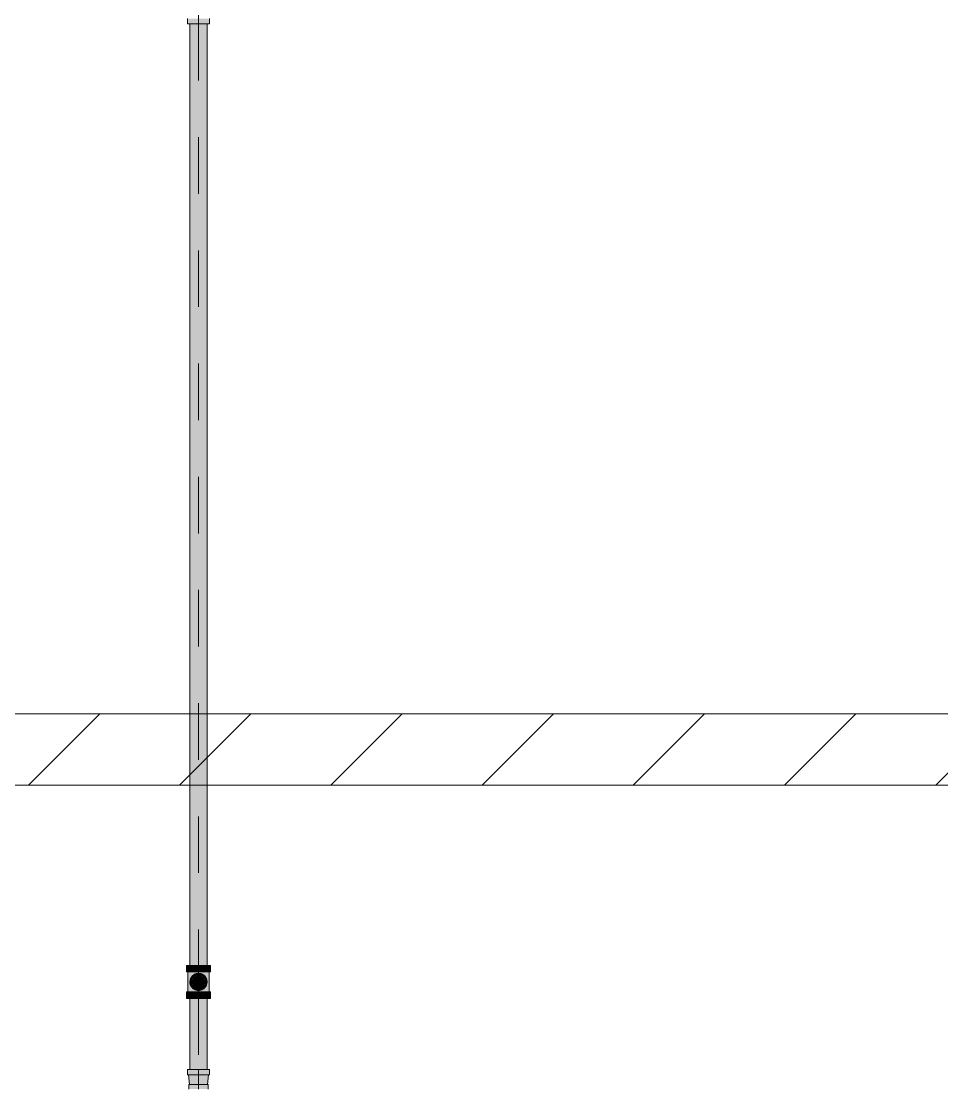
# Model space of a CAD drawing. Header units: millimetres. Extents: x -4000 to 187956, y -58990 to 162485.
# Drawn here: x 91253 to 93835, y 131156 to 134144 of the extents above; entities that cross this region are included whole.
import ezdxf

# ---------------------------------------------------------------- set-up
doc = ezdxf.new("R2010")
doc.units = ezdxf.units.MM
doc.linetypes.add('Dash 1_16_', pattern=[317.5, 158.75, -158.75])
for name, color, linetype, lineweight in [('A-WALL', 113, 'Continuous', 13), ('A-WALL-PATT', 111, 'Continuous', 13), ('F-SPRN', 3, 'Continuous', 9), ('P-PIPE', 3, 'Continuous', 9), ('P-PIPE-CNTR', 3, 'Continuous', 9)]:
    doc.layers.add(name, color=color, linetype=linetype, lineweight=lineweight)

# ---------------------------------------------------------------- blocks, each defined once
blk = doc.blocks.new('CMF2_NHAXUONG_A_rvt-1-FFS - TANG 1')
at = {"layer": 'A-WALL-PATT', "lineweight": 9}
h = blk.add_hatch(dxfattribs=at)
h.set_pattern_fill('FP_12', color=250, style=0, pattern_type=2)
h.set_pattern_definition([(45, (0, 0), (-212.13203, 212.13203), [])])
h.paths.add_polyline_path([(91256, 132002.1), (98249.8, 132002.1), (98249.8, 132202.1), (86100, 132202.1), (86100, 132002.1), (88988.5, 132002.1)])
at = {"layer": 'A-WALL', "color": 50, "lineweight": 15}
for p, q in [((91725.9, 132202.1), (89274.1, 132202.1)), ((94225.9, 132202.1), (91774.1, 132202.1)), ((89274.1, 132002.1), (91725.9, 132002.1)), ((91774.1, 132002.1), (94225.9, 132002.1))]:
    blk.add_line(p, q, dxfattribs=at)
at = {"layer": 'A-WALL', "color": 35, "lineweight": 15}
for p, q in [((91725.9, 132202.1), (89880, 132202.1)), ((94225.9, 132202.1), (91774.1, 132202.1)), ((89880, 132002.1), (91725.9, 132002.1)), ((91774.1, 132002.1), (94225.9, 132002.1))]:
    blk.add_line(p, q, dxfattribs=at)
at = {"layer": 'A-WALL', "color": 14, "lineweight": 15}
for p, q in [((91729.1, 132202.1), (91727.3, 132202.1)), ((91767.1, 132202.1), (91730.1, 132202.1)), ((91770.9, 132202.1), (91768.1, 132202.1)), ((91773.3, 132202.1), (91771.5, 132202.1)), ((91727.2, 132002.1), (91729.1, 132002.1)), ((91729.8, 132002.1), (91732.9, 132002.1)), ((91733.9, 132002.1), (91737.9, 132002.1)), ((91739.1, 132002.1), (91756.2, 132002.1)), ((91757.4, 132002.1), (91762.1, 132002.1)), ((91763, 132002.1), (91767.1, 132002.1)), ((91767.8, 132002.1), (91770.9, 132002.1)), ((91771.4, 132002.1), (91773.3, 132002.1))]:
    blk.add_line(p, q, dxfattribs=at)
at = {"layer": 'A-WALL', "color": 15, "lineweight": 15}
for p, q in [((91729.1, 132202.1), (91727.3, 132202.1)), ((91767.1, 132202.1), (91730.1, 132202.1)), ((91770.9, 132202.1), (91768.1, 132202.1)), ((91773.3, 132202.1), (91771.5, 132202.1)), ((91727.2, 132002.1), (91729.1, 132002.1)), ((91729.8, 132002.1), (91732.9, 132002.1)), ((91733.9, 132002.1), (91737.9, 132002.1)), ((91739.1, 132002.1), (91756.2, 132002.1)), ((91757.4, 132002.1), (91762.1, 132002.1)), ((91763, 132002.1), (91767.1, 132002.1)), ((91767.8, 132002.1), (91770.9, 132002.1)), ((91771.4, 132002.1), (91773.3, 132002.1))]:
    blk.add_line(p, q, dxfattribs=at)
blk = doc.blocks.new('Sprinkler_Up - DN20-V349-FFS - TANG 1')
at = {"layer": 'F-SPRN', "transparency": 33554534}
for points in [[(-22.2, 0), (-3.9, 0.7), (-1.7, 2.9), (-1.2, 3.5), (-0.6, 4), (0.6, 4), (1.2, 3.5), (1.7, 2.9), (4.6, 0), (22.2, 0), (18, 13.1), (6.9, 21.2), (-6.9, 21.2), (-18, 13.1), (-20.5, 5.2)], [(3.4, -21.2), (6.9, -21.2), (18, -13.1), (22.2, 0), (3.9, -0.7), (2, -3.4), (1.2, -3.5), (0.6, -4), (-0.6, -4), (-1.2, -3.5), (-1.7, -2.9), (-4.6, 0), (-22.2, 0), (-18, -13.1), (-6.9, -21.2), (2, -21.2)], [(0, -16.7), (4.3, -16.1), (11.8, -11.8), (16.1, -4.3), (16.1, 4.3), (10.8, 12.5), (8.3, 14.4), (0, 16.7), (-4.3, 16.1), (-11.8, 11.8), (-16.1, 4.3), (-16.1, -4.3), (-11.8, -11.8), (-8.3, -14.4)], [(0, -15.6), (7.8, -13.5), (13.5, -7.8), (15.1, -4), (15.1, 4), (13.5, 7.8), (7.8, 13.5), (0, 15.6), (-7.8, 13.5), (-11, 11), (-15.1, 4), (-15.1, -4), (-11, -11), (-7.8, -13.5)], [(-10.9, -5.5), (-10.9, 5.4), (-14.5, 5.4), (-14.5, -5.5)], [(-7.7, -5.5), (-7.7, 5.4), (-10.9, 5.4), (-10.9, -5.5)], [(0, -5.5), (0, 5.4), (-7.7, 5.4), (-7.7, -5.5)], [(5.7, 0), (2, 4.9), (-2.9, 4.9), (-5.7, 0), (2, 0)], [(2, -4.9), (2.9, -4.9), (5.7, 0), (-5.7, 0), (-2.9, -4.9)], [(-4.6, 0), (4.6, 0), (0, 4.6)], [(0, -4.6), (4.6, 0), (-4.6, 0)], [(0, -2.6), (1.3, 0), (-1.8, 0)], [(-1.3, 0), (1.8, 0), (0, 2.6)], [(0, -5.5), (7.7, -5.5), (7.7, 5.4), (0, 5.4)], [(10.9, -5.5), (10.9, 5.4), (7.7, 5.4), (7.7, -5.5)], [(14.5, -5.5), (14.5, 5.4), (10.9, 5.4), (10.9, -5.5)]]:
    blk.add_hatch(color=1, dxfattribs=at).paths.add_polyline_path(points)
at = {"layer": 'F-SPRN', "color": 1}
for p, q in [((-11.5, 5.4), (-14.5, 5.4)), ((-14.5, 5.4), (-11.3, 5.4)), ((-14.5, 5.4), (-14.5, 3.7)), ((-14.5, 3.3), (-14.5, 0)), ((-11.5, 5.4), (-11.5, 4)), ((-10.9, 1.9), (-10.9, 3.6)), ((-10.8, 5.4), (-8, 5.4)), ((-8.1, 5.4), (-10.8, 5.4)), ((-8.1, 5.4), (-8.1, 2.8)), ((-8.1, 2.5), (-8.1, 0.7)), ((-7.7, 4.8), (-7.7, 2.7)), ((-7.7, 4.8), (-7.7, 2.7)), ((-7.7, 2.1), (-7.7, 0.5)), ((-7.7, 2.1), (-7.7, 0.5)), ((-6.7, 5.4), (-4.7, 5.4)), ((-5.8, 3.8), (-5.8, 2.2)), ((-2.1, 0), (-2.1, 0)), ((-2.1, 0), (-2.1, -0.1)), ((-0.5, 2), (-0.6, 2)), ((-0.6, 2), (-0.6, 2)), ((0, 2.1), (-0.1, 2.1)), ((2.1, 0), (2.1, 0.1)), ((2.1, 0), (2.1, 0)), ((4.7, 5.4), (6.5, 5.4)), ((7.7, 5.4), (10.8, 5.4)), ((7.7, 5.2), (7.7, 2.7)), ((7.7, 5.2), (7.7, 2.7)), ((7.7, 2.3), (7.7, 0.5)), ((7.7, 2.3), (7.7, 0.5)), ((10.8, 5.4), (8.1, 5.4)), ((8.1, 5.4), (8.1, 2.8)), ((8.1, 2.5), (8.1, 0.4)), ((10.9, 5.4), (14.5, 5.4)), ((10.9, 3.6), (10.9, 0.2)), ((14.5, 5.4), (11.5, 5.4)), ((11.5, 5.4), (11.5, 4)), ((11.5, 3), (11.5, 0.2)), ((14.5, 5.4), (14.5, -5.5)), ((-14.5, -1.3), (-14.5, -3.7)), ((-11.1, -5.5), (-14.5, -5.5)), ((-14.5, -5.5), (-11.5, -5.5)), ((-10.9, -2.6), (-10.9, -1.3)), ((-10.8, -5.5), (-8.1, -5.5)), ((-7.8, -5.5), (-10.8, -5.5)), ((-8.1, -4.2), (-8.1, -5.5)), ((-7.7, -2.7), (-7.7, -4)), ((-7.7, -2.7), (-7.7, -4)), ((-7, -5.5), (-5.8, -5.5)), ((-4.8, -5.5), (-7, -5.5)), ((-5.8, -2.3), (-5.8, -3.8)), ((-2.1, -0.3), (-2, -0.4)), ((-2, -0.4), (-2, -0.5)), ((-2, -0.5), (-2, -0.6)), ((-2, -0.6), (-2, -0.7)), ((-2, -0.7), (-1.9, -0.7)), ((-1.9, -0.7), (-1.9, -0.8)), ((-1.9, -0.8), (-1.9, -0.9)), ((-1.9, -0.9), (-1.8, -1)), ((-1.8, -1), (-1.8, -1.1)), ((-1.8, -1), (-1.8, -1)), ((-1.8, -1.1), (-1.7, -1.2)), ((-1.7, -1.2), (-1.6, -1.3)), ((-1.7, -1.2), (-1.7, -1.2)), ((-1.6, -1.3), (-1.6, -1.4)), ((-1.6, -1.4), (-1.5, -1.4)), ((-1.5, -1.4), (-1.4, -1.5)), ((-1.4, -1.5), (-1.3, -1.6)), ((-1.4, -1.5), (-1.4, -1.5)), ((-1.3, -1.6), (-1.3, -1.7)), ((-1.3, -1.7), (-1.2, -1.7)), ((-1.2, -1.7), (-1.1, -1.7)), ((-1.1, -1.7), (-1.1, -1.8)), ((-1.1, -1.8), (-1, -1.8)), ((-1, -1.8), (-0.9, -1.9)), ((-0.9, -1.9), (-0.8, -1.9)), ((-0.8, -1.9), (-0.7, -2)), ((-0.8, -1.9), (-0.8, -1.9)), ((-0.7, -2), (-0.6, -2)), ((-0.6, -2), (-0.5, -2)), ((-0.5, -2), (-0.4, -2)), ((-0.4, -2), (-0.3, -2.1)), ((-0.4, -2), (-0.4, -2)), ((-0.3, -2.1), (-0.2, -2.1)), ((-0.2, -2.1), (-0.1, -2.1)), ((-0.1, -2.1), (0, -2.1)), ((0, -2.1), (0.1, -2.1)), ((0.1, -2.1), (0.2, -2.1)), ((0.1, -2.1), (0.1, -2.1)), ((0.2, -2.1), (0.3, -2.1)), ((0.3, -2.1), (0.4, -2)), ((0.4, -2), (0.5, -2)), ((0.5, -2), (0.6, -2)), ((0.6, -2), (0.7, -2)), ((0.6, -2), (0.6, -2)), ((0.7, -2), (0.8, -1.9)), ((0.8, -1.9), (0.9, -1.9)), ((0.9, -1.9), (1, -1.8)), ((0.9, -1.9), (0.9, -1.9)), ((1, -1.8), (1.1, -1.8)), ((1.1, -1.8), (1.2, -1.7)), ((1.2, -1.7), (1.3, -1.6)), ((1.2, -1.7), (1.2, -1.7)), ((1.3, -1.6), (1.4, -1.6)), ((1.4, -1.5), (1.5, -1.5)), ((1.4, -1.6), (1.4, -1.5)), ((1.5, -1.4), (1.6, -1.3)), ((1.5, -1.5), (1.5, -1.4)), ((1.6, -1.3), (1.7, -1.2)), ((1.6, -1.3), (1.6, -1.3)), ((1.7, -1.1), (1.8, -1.1)), ((1.7, -1.2), (1.7, -1.1)), ((1.8, -1), (1.9, -0.9)), ((1.8, -1.1), (1.8, -1)), ((1.9, -0.8), (2, -0.7)), ((1.9, -0.8), (1.9, -0.8)), ((1.9, -0.9), (1.9, -0.8)), ((2, -0.4), (2.1, -0.3)), ((2, -0.5), (2, -0.4)), ((2, -0.5), (2, -0.5)), ((2, -0.6), (2, -0.5)), ((2, -0.7), (2, -0.6)), ((2.1, -0.1), (2.1, 0)), ((2.1, -0.2), (2.1, -0.1)), ((2.1, -0.3), (2.1, -0.2)), ((7, -5.5), (4.8, -5.5)), ((5.8, -2.2), (5.8, -3.8)), ((5.8, -5.5), (7, -5.5)), ((7.7, -0.5), (7.7, -2.3)), ((7.7, -0.5), (7.7, -2.3)), ((7.7, -2.7), (7.7, -5.4)), ((7.7, -2.7), (7.7, -5.4)), ((10.8, -5.5), (7.7, -5.5)), ((8.1, -0.4), (8.1, -2.5)), ((8.1, -2.8), (8.1, -5.5)), ((8.1, -5.5), (10.8, -5.5)), ((10.9, -0.2), (10.9, -3.6)), ((14.5, -5.5), (10.9, -5.5)), ((11.5, -0.2), (11.5, -3)), ((11.5, -4), (11.5, -5.5)), ((11.5, -5.5), (14.5, -5.5))]:
    blk.add_line(p, q, dxfattribs=at)
at = {"layer": 'F-SPRN', "color": 1, "flags": 128}
for points in [[(-0.6, 2), (-0.7, 2), (-0.8, 1.9), (-0.9, 1.9), (-0.9, 1.9), (-1, 1.8), (-1.1, 1.8), (-1.2, 1.7), (-1.2, 1.7), (-1.3, 1.6), (-1.4, 1.6), (-1.4, 1.5), (-1.5, 1.5), (-1.5, 1.4), (-1.6, 1.3), (-1.6, 1.3), (-1.7, 1.2), (-1.7, 1.1), (-1.8, 1.1), (-1.8, 1), (-1.9, 0.9), (-1.9, 0.8), (-1.9, 0.8), (-2, 0.7), (-2, 0.6), (-2, 0.5), (-2, 0.5), (-2, 0.4), (-2.1, 0.3), (-2.1, 0.2), (-2.1, 0.1), (-2.1, 0)], [(-0.1, 2.1), (-0.1, 2.1), (-0.2, 2.1), (-0.3, 2.1), (-0.4, 2), (-0.5, 2)], [(2.1, 0.1), (2.1, 0.2), (2.1, 0.2), (2.1, 0.3), (2, 0.4), (2, 0.5), (2, 0.6), (2, 0.7), (1.9, 0.7), (1.9, 0.8), (1.9, 0.9), (1.8, 1), (1.8, 1), (1.8, 1.1), (1.7, 1.2), (1.7, 1.2), (1.6, 1.3), (1.6, 1.4), (1.5, 1.4), (1.4, 1.5), (1.4, 1.5), (1.3, 1.6), (1.3, 1.7), (1.2, 1.7), (1.1, 1.7), (1.1, 1.8), (1, 1.8), (0.9, 1.9), (0.8, 1.9), (0.8, 1.9), (0.7, 2), (0.6, 2), (0.5, 2), (0.4, 2), (0.4, 2), (0.3, 2.1), (0.2, 2.1), (0.1, 2.1), (0, 2.1)], [(-2.1, -0.1), (-2.1, -0.2), (-2.1, -0.2), (-2.1, -0.3)]]:
    blk.add_lwpolyline(points, dxfattribs=at)
at = {"layer": 'F-SPRN', "color": 1}
for radius, start, end in [(22.2, 360, 180), (21.9, 165.6773, 179.2615), (21.9, 144.7698, 164.8151), (21.9, 126.6942, 143.2701), (16.7, 167.6802, 180), (16.7, 167.6802, 180), (16.7, 155.3879, 164.9693), (16.7, 155.3879, 164.9693), (15.6, 166.4265, 180), (15.6, 166.4265, 180), (15.6, 150.9409, 165), (15.6, 159.6139, 165), (16.7, 136.7213, 149.931), (16.7, 136.7213, 149.931), (15.6, 150.9409, 156.3845), (15.6, 138.4214, 150), (15.6, 138.4214, 150), (21.9, 108.2621, 125.7507), (16.7, 121.4181, 130.5751), (16.7, 121.4181, 130.5751), (15.6, 120.5262, 133.2078), (15.6, 120.5262, 133.2078), (16.7, 106.5995, 120), (16.7, 106.5995, 120), (15.6, 114.4363, 119.9813), (15.6, 114.4363, 119.9813), (21.9, 99.348, 107.901), (4.63, 155.7832, 180), (4.63, 155.7832, 180), (16.7, 96.4143, 105), (16.7, 96.4143, 105), (4.63, 109.0192, 138.2703), (4.63, 109.0192, 138.2703), (21.9, 90.145, 98.8503), (15.6, 95.5762, 100.6843), (15.6, 95.5762, 100.6843), (2.56, 109.0192, 168.8278), (2.56, 109.0192, 168.8278), (2.04, 109.0192, 180), (16.7, 83.0684, 90), (16.7, 83.0684, 90), (4.63, 54.3832, 90), (4.63, 54.3832, 90), (3.81, 57.0577, 90), (2.56, 0, 90), (2.56, 360, 90), (2.04, 10.4703, 90), (21.9, 72.5583, 89.4624), (2.04, 0, 1.6667), (5.71, 60, 68.9227), (15.6, 75.573, 80.5892), (15.6, 75.573, 80.5892), (4.63, 17.9592, 50.9782), (4.63, 17.9592, 50.9782), (15.6, 67.5614, 74.5481), (15.6, 67.5614, 74.5481), (16.7, 60, 75), (16.7, 60, 75), (15.6, 60.0187, 65.5637), (15.6, 60.0187, 65.5637), (21.9, 54.2493, 71.7379), (15.6, 54.096, 60), (15.6, 54.096, 60), (16.7, 49.4249, 58.5819), (16.7, 49.4249, 58.5819), (15.6, 46.7922, 53.795), (15.6, 46.7922, 53.795), (16.7, 45, 49.2472), (16.7, 45, 49.2472), (15.6, 30, 41.5786), (15.6, 30, 41.5786), (16.7, 30, 43.2787), (16.7, 30, 43.2787), (21.9, 36.7299, 53.3058), (15.6, 23.6155, 29.5646), (15.6, 15, 29.5646), (15.6, 15, 20.3861), (16.7, 15, 24.6121), (16.7, 15, 24.6121), (15.6, 360, 13.6618), (15.6, 0, 13.6618), (16.7, 360, 12.3198), (16.7, 0, 12.3198), (21.9, 35.0562, 36), (21.9, 15.1849, 35.0562), (21.9, 0.7385, 14.3227), (22.2, 180, 360), (21.9, 180.7385, 194.3227), (21.9, 195.1849, 215.2302), (21.9, 216.7299, 233.3058), (16.7, 180, 192.3198), (16.7, 180, 192.3198), (16.7, 195.0307, 204.6121), (16.7, 195.0307, 204.6121), (15.6, 181.9082, 193.6618), (15.6, 181.9082, 193.6618), (15.6, 197.3339, 209.5646), (15.6, 197.3339, 209.5646), (16.7, 210.069, 223.2787), (16.7, 210.069, 223.2787), (15.6, 212.5472, 221.5786), (15.6, 212.5472, 221.5786), (21.9, 234.2493, 251.7379), (16.7, 229.4249, 238.5819), (16.7, 229.4249, 238.5819), (15.6, 233.795, 240), (15.6, 233.795, 240), (16.7, 240, 255), (16.7, 240, 255), (15.6, 240.0187, 254.5481), (15.6, 240.0187, 254.5481), (21.9, 252.5583, 269.4624), (4.63, 197.9592, 0), (4.63, 197.9592, 360), (15.6, 255, 267.64), (15.6, 255, 267.64), (3.81, 196.1605, 302.9423), (2.56, 191.1677, 270), (2.56, 191.1677, 270), (2.04, 190.4703, 270), (16.7, 263.0684, 270), (16.7, 263.0684, 270), (2.56, 270, 0), (2.56, 270, 360), (2.04, 270, 358.3333), (21.9, 270.145, 278.8503), (2.04, 358.3333, 0), (16.7, 276.9735, 285), (16.7, 276.9735, 285), (5.71, 291.0773, 300), (3.81, 317.3767, 360), (21.9, 279.348, 287.901), (16.7, 286.5995, 300), (16.7, 286.5995, 300), (15.6, 294.4363, 299.9813), (15.6, 294.4363, 299.9813), (21.9, 288.2621, 305.7507), (15.6, 300, 313.2078), (15.6, 300, 313.2078), (16.7, 301.4181, 310.5751), (16.7, 301.4181, 310.5751), (15.6, 318.4214, 330), (15.6, 318.4214, 330), (16.7, 316.7213, 330), (16.7, 316.7213, 330), (21.9, 306.6942, 323.2701), (15.6, 330.4354, 345), (15.6, 330.4354, 336.3845), (15.6, 339.6139, 345), (15.6, 346.3382, 360), (15.6, 346.3382, 360), (16.7, 335.3879, 345), (16.7, 335.3879, 345), (16.7, 347.6802, 360), (16.7, 347.6802, 360), (21.9, 324.7698, 344.8151), (21.9, 345.6773, 359.2615)]:
    blk.add_arc((0, 0), radius, start, end, dxfattribs=at)
blk = doc.blocks.new('Steel_Transition_Threaded_HoaPhat - Standard-V354-FFS - TANG 1')
at = {"layer": 'P-PIPE', "lineweight": 13, "transparency": 33554534}
h = blk.add_hatch(color=1, dxfattribs=at)
h.paths.add_polyline_path([(91750, 131427.6), (91755.8, 131428.4), (91761.3, 131430.6), (91765.9, 131434.2), (91769.5, 131438.8), (91771.7, 131444.3), (91772.5, 131450.1), (91771.7, 131455.9), (91768.5, 131462.6), (91765.9, 131466), (91761.3, 131469.6), (91752, 131472.3), (91750, 131472.6), (91744.2, 131471.8), (91738.8, 131469.6), (91734.1, 131466), (91730.5, 131461.3), (91728.3, 131455.9), (91727.5, 131450.1), (91728.3, 131444.3), (91730.5, 131438.8), (91734.1, 131434.2), (91738.8, 131430.6), (91744.2, 131428.4)])
h.paths.add_polyline_path([(91750, 131430), (91744.8, 131430.7), (91740, 131432.7), (91735.8, 131435.9), (91732.6, 131440), (91730.6, 131444.9), (91729.9, 131450.1), (91730.6, 131455.3), (91732.6, 131460.1), (91735.8, 131464.3), (91740, 131467.5), (91744.8, 131469.5), (91752, 131469.9), (91755.2, 131469.5), (91760.1, 131467.5), (91765.5, 131462.6), (91767.4, 131460.1), (91769.4, 131455.3), (91770.1, 131450.1), (91769.4, 131444.9), (91767.4, 131440), (91764.2, 131435.9), (91760.1, 131432.7), (91752, 131430.3)])
for points in [[(91750, 131430), (91750, 131433.7), (91741.8, 131435.9), (91735.8, 131441.9), (91733.6, 131450.1), (91735.8, 131458.3), (91741.8, 131464.3), (91750, 131466.5), (91750, 131470.2), (91744.8, 131469.5), (91740, 131467.5), (91735.8, 131464.3), (91732.6, 131460.1), (91730.6, 131455.3), (91729.9, 131450.1), (91730.6, 131444.9), (91732.6, 131440), (91735.8, 131435.9), (91740, 131432.7), (91744.8, 131430.7)], [(91750, 131431.6), (91754.8, 131432.2), (91759.3, 131434.1), (91763.1, 131437), (91766, 131440.8), (91767.9, 131445.3), (91768.5, 131450.1), (91767.9, 131454.9), (91763.5, 131462.6), (91763.1, 131463.2), (91759.3, 131466.1), (91752, 131468.3), (91750, 131468.6), (91745.2, 131468), (91740.8, 131466.1), (91736.9, 131463.2), (91734, 131459.3), (91732.1, 131454.9), (91731.5, 131450.1), (91732.1, 131445.3), (91734, 131440.8), (91736.9, 131437), (91740.8, 131434.1), (91745.2, 131432.2)], [(91750, 131430), (91755.2, 131430.7), (91760.1, 131432.7), (91764.2, 131435.9), (91767.4, 131440), (91769.4, 131444.9), (91770.1, 131450.1), (91769.4, 131455.3), (91765.5, 131462.6), (91764.2, 131464.3), (91760.1, 131467.5), (91752, 131469.9), (91750, 131470.2), (91750, 131466.5), (91758.2, 131464.3), (91764.2, 131458.3), (91766.4, 131450.1), (91764.2, 131441.9), (91758.2, 131435.9), (91750, 131433.7)]]:
    blk.add_hatch(color=1, dxfattribs=at).paths.add_polyline_path(points)
at = {"layer": 'P-PIPE', "color": 20, "lineweight": 13}
for radius, start, end in [(22.5, 90, 270), (22.5, 90, 270), (20.1, 166.0499, 193.9501), (20.1, 150, 162.7449), (18.5, 166.5939, 193.4061), (18.5, 166.5939, 180), (18.5, 157.6232, 165), (18.5, 157.6232, 165), (20.1, 128.8856, 148.1553), (16.4, 168.5467, 175.1607), (18.5, 136.4297, 150), (18.5, 136.4297, 150), (16.4, 158.0319, 163.506), (16.4, 143.5463, 150), (18.5, 123.4976, 133.2041), (18.5, 123.4976, 133.2041), (20.1, 109.6859, 125.0043), (16.4, 121.0738, 128.0319), (18.5, 106.819, 120), (18.5, 106.819, 120), (16.4, 113.4045, 120), (16.4, 107.4657, 111.9681), (20.1, 100.9975, 105), (18.5, 91.4353, 103.2046), (18.5, 91.4353, 103.2046), (16.4, 96.2132, 104.6042), (20.1, 90.5246, 98.5089), (22.5, 270, 90), (22.5, 270, 90), (18.5, 84.3307, 90), (18.5, 84.3307, 90), (20.1, 75.0607, 87.9279), (18.5, 78.0986, 83.7167), (18.5, 78.0986, 83.7167), (18.5, 60, 75), (18.5, 60, 75), (16.4, 66.9681, 72.9388), (20.1, 54.9957, 75), (16.4, 60.5934, 66.5955), (18.5, 46.7959, 56.5024), (18.5, 46.7959, 56.5024), (20.1, 40.1323, 51.1144), (18.5, 42.867, 45), (18.5, 42.867, 45), (18.5, 30, 42.867), (18.5, 30, 42.867), (20.1, 31.8447, 38.9601), (16.4, 0, 6.4537), (18.5, 15, 22.3768), (18.5, 15, 22.3768), (20.1, 17.2551, 30), (18.5, 346.5939, 13.4061), (18.5, 0, 13.4061), (20.1, 346.0499, 13.9501), (20.1, 197.2551, 210), (18.5, 180, 193.4061), (18.5, 195, 202.3768), (18.5, 195, 202.3768), (20.1, 211.8447, 231.1144), (16.4, 180.8106, 191.4533), (18.5, 210, 223.5703), (18.5, 210, 223.5703), (16.4, 210.6635, 216.4537), (18.5, 226.7959, 236.5024), (18.5, 226.7959, 236.5024), (20.1, 234.9957, 255), (18.5, 240, 255), (18.5, 240, 255), (16.4, 240, 246.5955), (20.1, 255.0607, 267.9279), (18.5, 258.0986, 270), (18.5, 258.0986, 270), (16.4, 264.1652, 268.506), (20.1, 270.5246, 275.7831), (18.5, 271.4353, 276.2833), (18.5, 271.4353, 276.2833), (16.4, 277.0878, 283.9063), (18.5, 277.6289, 283.2046), (18.5, 277.6289, 283.2046), (20.1, 280.9975, 285), (16.4, 287.4657, 291.9681), (18.5, 286.819, 300), (18.5, 286.819, 300), (16.4, 293.5463, 300), (20.1, 289.6859, 305.0043), (18.5, 303.4976, 313.2041), (18.5, 303.4976, 313.2041), (20.1, 308.8856, 328.1553), (18.5, 316.4297, 330), (18.5, 316.4297, 330), (16.4, 338.0319, 342.8691), (16.4, 351.9681, 0), (18.5, 337.6232, 345), (18.5, 337.6232, 345), (20.1, 330, 342.7449), (18.5, 346.5939, 0)]:
    blk.add_arc((91750, 131450.1), radius, start, end, dxfattribs=at)

msp = doc.modelspace()

# ---------------------------------------------------------------- block references
at = {"lineweight": 5}
msp.add_blockref('CMF2_NHAXUONG_A_rvt-1-FFS - TANG 1', (0, 0), dxfattribs=at)

# ---------------------------------------------------------------- next in the draw order: hatches: boundary and pattern name
at = {"layer": 'P-PIPE', "transparency": 33554534}
for points in [[(91719.2, 134136.8), (91780.8, 134136.8), (91779.8, 134151.7), (91719.2, 134151.7)], [(91750, 131496.4), (91750, 134136.8), (91725.9, 134136.8), (91726.7, 131496.4), (91743.8, 131496.4)], [(91750, 131496.4), (91774.1, 131496.4), (91773.3, 134136.8), (91750, 134136.8), (91750, 131499.1)], [(91717.4, 131478), (91750, 131478), (91750, 131496.4), (91716.2, 131496.4), (91716.2, 131478)], [(91783.8, 131478), (91782.6, 131496.4), (91750, 131496.4), (91750, 131478), (91782.6, 131478)], [(91724, 131422.3), (91750, 131422.3), (91750, 131428.9), (91742.6, 131430.3), (91736.3, 131434), (91731.7, 131439.4), (91729.2, 131446.3), (91729.2, 131453.9), (91731.7, 131460.8), (91736.3, 131466.2), (91742.6, 131469.9), (91750, 131471.2), (91750, 131478), (91720, 131478), (91721, 131422.3)], [(91750, 131426), (91756.2, 131426.8), (91762.1, 131429.2), (91767.1, 131433), (91770.9, 131438), (91773.3, 131443.8), (91774.1, 131450.1), (91773.3, 131456.3), (91770.5, 131462.6), (91767.1, 131467.1), (91762.1, 131471), (91752, 131473.9), (91750, 131474.2), (91743.8, 131473.4), (91737.9, 131471), (91733, 131467.1), (91729.1, 131462.1), (91726.7, 131456.3), (91725.9, 131450.1), (91726.7, 131443.8), (91729.1, 131438), (91733, 131433), (91737.9, 131429.2), (91743.8, 131426.8), (91748.9, 131426.1)], [(91741.7, 131435.6), (91742.8, 131437.6), (91741.7, 131441.7), (91742.8, 131445.9), (91745.8, 131449), (91757.2, 131454.3), (91758.4, 131458.4), (91757.2, 131462.6), (91755.9, 131464.3), (91750, 131466.8), (91741.7, 131464.6), (91735.5, 131458.4), (91733.3, 131450.1), (91735.5, 131441.7), (91738.2, 131438.3)], [(91750, 131433.4), (91758.4, 131435.6), (91761.8, 131438.3), (91766.1, 131445.8), (91766.1, 131454.4), (91760.9, 131462.6), (91758.4, 131464.6), (91750, 131466.8), (91745.7, 131466.2), (91738.2, 131461.9), (91733.9, 131454.4), (91733.9, 131445.8), (91738.2, 131438.3), (91741.7, 131435.6)], [(91776, 131422.3), (91780, 131422.3), (91779, 131478), (91750, 131478), (91750, 131471.2), (91757.5, 131469.9), (91763.7, 131466.2), (91768.3, 131460.8), (91770.8, 131453.9), (91770.8, 131446.3), (91768.3, 131439.4), (91763.7, 131434), (91757.5, 131430.3), (91750, 131428.9), (91750, 131422.3), (91771.2, 131422.3)], [(91726.1, 131403.8), (91750, 131403.8), (91750, 131422.3), (91716.2, 131422.3), (91717.4, 131403.8), (91720.7, 131403.8)], [(91783.8, 131403.8), (91782.6, 131422.3), (91750, 131422.3), (91750, 131403.8), (91782.6, 131403.8)], [(91743.8, 131204), (91750, 131204), (91750, 131403.8), (91725.9, 131403.8), (91726.7, 131204), (91737.9, 131204)], [(91750, 131204), (91774.1, 131204), (91773.3, 131403.8), (91750, 131403.8), (91750, 131280.1)], [(91720.3, 131189.1), (91780.8, 131189.1), (91779.8, 131204), (91719.2, 131204), (91719.2, 131189.1)], [(91771.5, 131162.7), (91774.8, 131162.7), (91777.1, 131189.1), (91721.9, 131189.1), (91726.1, 131162.7), (91767.5, 131162.7)], [(91723.6, 131149.4), (91777.4, 131149.4), (91776.4, 131162.7), (91722.7, 131162.7), (91722.7, 131149.4)]]:
    msp.add_hatch(color=1, dxfattribs=at).paths.add_polyline_path(points)

# ---------------------------------------------------------------- next in the draw order: linework, layer by layer
at = {"layer": 'P-PIPE', "color": 20, "lineweight": 13}
for p, q in [((91719.2, 134151.7), (91719.2, 134136.8)), ((91780.8, 134136.8), (91780.8, 134151.7)), ((91719.2, 134136.8), (91723.3, 134136.8)), ((91719.2, 134136.8), (91780.8, 134136.8)), ((91723.3, 134136.8), (91725.7, 134136.8)), ((91725.9, 134136.8), (91725.9, 131496.4)), ((91728, 134136.8), (91725.9, 134136.8)), ((91726.5, 134136.8), (91728.2, 134136.8)), ((91729, 134136.8), (91734.6, 134136.8)), ((91770.9, 134136.8), (91729.1, 134136.8)), ((91734.6, 134136.8), (91742, 134136.8)), ((91742, 134136.8), (91750, 134136.8)), ((91750, 134136.8), (91758, 134136.8)), ((91758, 134136.8), (91765.4, 134136.8)), ((91765.4, 134136.8), (91771, 134136.8)), ((91771.8, 134136.8), (91773.5, 134136.8)), ((91774.1, 134136.8), (91772, 134136.8)), ((91774.1, 131496.4), (91774.1, 134136.8)), ((91774.3, 134136.8), (91780.8, 134136.8)), ((91716.2, 131496.4), (91716.2, 131478)), ((91720.7, 131496.4), (91716.2, 131496.4)), ((91750, 131496.4), (91716.2, 131496.4)), ((91725.8, 131496.4), (91720.7, 131496.4)), ((91725.9, 131496.4), (91732.9, 131496.4)), ((91732.9, 131496.4), (91726.6, 131496.4)), ((91741.3, 131496.4), (91733.1, 131496.4)), ((91733.1, 131496.4), (91766.9, 131496.4)), ((91750, 131496.4), (91741.3, 131496.4)), ((91758.7, 131496.4), (91750, 131496.4)), ((91783.8, 131496.4), (91750, 131496.4)), ((91766.9, 131496.4), (91758.7, 131496.4)), ((91773.4, 131496.4), (91767.1, 131496.4)), ((91767.1, 131496.4), (91774.1, 131496.4)), ((91783.8, 131496.4), (91774.2, 131496.4)), ((91783.8, 131478), (91783.8, 131496.4)), ((91716.2, 131478), (91719.8, 131478)), ((91716.2, 131478), (91750, 131478)), ((91720, 131478), (91720, 131422.3)), ((91721, 131478), (91720, 131478)), ((91724, 131478), (91720, 131478)), ((91721, 131478), (91726.1, 131478)), ((91724, 131478), (91721, 131478)), ((91728.8, 131478), (91724, 131478)), ((91728.8, 131478), (91724, 131478)), ((91726.1, 131478), (91733.1, 131478)), ((91735, 131478), (91728.8, 131478)), ((91735, 131478), (91728.8, 131478)), ((91733.1, 131478), (91741.3, 131478)), ((91741.2, 131478), (91735, 131478)), ((91741.2, 131478), (91735, 131478)), ((91742.2, 131478), (91750, 131478)), ((91750, 131478), (91742.2, 131478)), ((91750, 131478), (91742.2, 131478)), ((91750, 131478), (91757.8, 131478)), ((91750, 131478), (91783.8, 131478)), ((91757.8, 131478), (91750, 131478)), ((91757.8, 131478), (91750, 131478)), ((91758.7, 131478), (91766.9, 131478)), ((91765, 131478), (91758.8, 131478)), ((91780, 131478), (91758.8, 131478)), ((91771.2, 131478), (91765, 131478)), ((91766.9, 131478), (91773.9, 131478)), ((91776, 131478), (91771.2, 131478)), ((91773.9, 131478), (91779, 131478)), ((91779, 131478), (91776, 131478)), ((91780, 131478), (91779, 131478)), ((91780, 131422.3), (91780, 131478)), ((91780.2, 131478), (91783.8, 131478)), ((91716.2, 131422.3), (91716.2, 131403.8)), ((91719.8, 131422.3), (91716.2, 131422.3)), ((91750, 131422.3), (91716.2, 131422.3)), ((91720, 131422.3), (91721, 131422.3)), ((91720, 131422.3), (91741.2, 131422.3)), ((91726.1, 131422.3), (91721, 131422.3)), ((91721, 131422.3), (91724, 131422.3)), ((91724, 131422.3), (91728.8, 131422.3)), ((91733.1, 131422.3), (91726.1, 131422.3)), ((91728.8, 131422.3), (91735, 131422.3)), ((91741.3, 131422.3), (91733.1, 131422.3)), ((91735, 131422.3), (91741.2, 131422.3)), ((91750, 131422.3), (91742.2, 131422.3)), ((91742.2, 131422.3), (91750, 131422.3)), ((91742.2, 131422.3), (91750, 131422.3)), ((91757.8, 131422.3), (91750, 131422.3)), ((91783.8, 131422.3), (91750, 131422.3)), ((91750, 131422.3), (91757.8, 131422.3)), ((91750, 131422.3), (91757.8, 131422.3)), ((91766.9, 131422.3), (91758.7, 131422.3)), ((91758.8, 131422.3), (91765, 131422.3)), ((91758.8, 131422.3), (91780, 131422.3)), ((91765, 131422.3), (91771.2, 131422.3)), ((91773.9, 131422.3), (91766.9, 131422.3)), ((91771.2, 131422.3), (91776, 131422.3)), ((91779, 131422.3), (91773.9, 131422.3)), ((91776, 131422.3), (91779, 131422.3)), ((91779, 131422.3), (91780, 131422.3)), ((91782.6, 131422.3), (91780.2, 131422.3)), ((91783.8, 131422.3), (91782.6, 131422.3)), ((91783.8, 131403.8), (91783.8, 131422.3)), ((91716.2, 131403.8), (91725.8, 131403.8)), ((91716.2, 131403.8), (91750, 131403.8)), ((91725.9, 131403.8), (91725.9, 131204)), ((91732.9, 131403.8), (91725.9, 131403.8)), ((91726.6, 131403.8), (91732.9, 131403.8)), ((91733.1, 131403.8), (91741.3, 131403.8)), ((91766.9, 131403.8), (91733.1, 131403.8)), ((91741.3, 131403.8), (91750, 131403.8)), ((91750, 131403.8), (91758.7, 131403.8)), ((91750, 131403.8), (91783.8, 131403.8)), ((91758.7, 131403.8), (91766.9, 131403.8)), ((91767.1, 131403.8), (91773.4, 131403.8)), ((91774.1, 131403.8), (91767.1, 131403.8)), ((91774.1, 131204), (91774.1, 131403.8)), ((91774.2, 131403.8), (91783.8, 131403.8)), ((91719.2, 131204), (91719.2, 131189.1)), ((91780.8, 131204), (91719.2, 131204)), ((91725.7, 131204), (91719.2, 131204)), ((91719.2, 131189.1), (91721.7, 131189.1)), ((91719.2, 131189.1), (91780.8, 131189.1)), ((91721.9, 131189.1), (91725.2, 131162.7)), ((91723.3, 131189.1), (91728.2, 131189.1)), ((91725.9, 131204), (91728, 131204)), ((91728.2, 131204), (91726.5, 131204)), ((91728.2, 131189.1), (91734.6, 131189.1)), ((91734.6, 131204), (91729, 131204)), ((91729.1, 131204), (91770.9, 131204)), ((91742, 131204), (91734.6, 131204)), ((91734.6, 131189.1), (91742, 131189.1)), ((91750, 131204), (91742, 131204)), ((91742.7, 131189.1), (91750, 131189.1)), ((91758, 131204), (91750, 131204)), ((91750, 131189.1), (91757.3, 131189.1)), ((91765.4, 131204), (91758, 131204)), ((91758, 131189.1), (91765.4, 131189.1)), ((91771, 131204), (91765.4, 131204)), ((91765.4, 131189.1), (91771.8, 131189.1)), ((91773.5, 131204), (91771.8, 131204)), ((91771.8, 131189.1), (91776.7, 131189.1)), ((91772, 131204), (91774.1, 131204)), ((91780.8, 131204), (91774.3, 131204)), ((91774.8, 131162.7), (91778.1, 131189.1)), ((91778.3, 131189.1), (91779.8, 131189.1)), ((91779.8, 131189.1), (91780.8, 131189.1)), ((91780.8, 131189.1), (91780.8, 131204)), ((91722.7, 131162.7), (91722.7, 131149.4)), ((91777.4, 131162.7), (91722.7, 131162.7)), ((91725, 131162.7), (91722.7, 131162.7)), ((91730.7, 131162.7), (91726.3, 131162.7)), ((91736.3, 131162.7), (91730.7, 131162.7)), ((91742.9, 131162.7), (91736.3, 131162.7)), ((91750, 131162.7), (91743.6, 131162.7)), ((91756.4, 131162.7), (91750, 131162.7)), ((91763.7, 131162.7), (91757.1, 131162.7)), ((91769.3, 131162.7), (91763.7, 131162.7)), ((91773.7, 131162.7), (91769.3, 131162.7)), ((91777.4, 131162.7), (91775, 131162.7)), ((91777.4, 131149.4), (91777.4, 131162.7))]:
    msp.add_line(p, q, dxfattribs=at)
for radius, start, end in [(24.1, 90, 270), (24.1, 150, 225), (21.1, 165.7378, 177.9758), (24.1, 90, 150), (21.1, 156.9789, 165), (21.1, 151.0876, 154.6013), (21.1, 141.9789, 146.1637), (21.1, 137.2293, 141.8404), (21.1, 126.9789, 135), (21.1, 111.9789, 125.8689), (21.1, 99.731, 105), (21.1, 90, 96.9789), (24.1, 31.4435, 90), (24.1, 270, 90), (21.1, 84.5039, 87.7707), (21.1, 75, 81.9789), (21.1, 62.2293, 66.9789), (21.1, 54.1311, 60), (21.1, 38.1596, 53.0211), (21.1, 25.3987, 30), (21.1, 15, 23.0211), (24.1, 30, 31.4435), (21.1, 2.0242, 12.7707), (24.1, 330, 30), (21.1, 183.5565, 194.2622), (21.1, 195, 201.9789), (21.1, 205.3987, 210), (24.1, 225, 240), (21.1, 219.3488, 231.9789), (21.1, 234.4236, 245.5764), (24.1, 240, 255), (24.1, 255, 267.2695), (21.1, 255, 270), (24.1, 267.2695, 270), (21.1, 270, 275.4961), (24.1, 270, 272.7305), (24.1, 272.7305, 285), (21.1, 279.731, 285), (24.1, 285, 300), (21.1, 293.0211, 305.8689), (24.1, 300, 315), (21.1, 315, 320.0725), (24.1, 315, 330), (21.1, 330, 334.6013), (21.1, 338.0211, 345), (21.1, 345.7378, 357.9758)]:
    msp.add_arc((91750, 131450.1), radius, start, end, dxfattribs=at)
at = {"layer": 'P-PIPE', "color": 1}
for centre, radius, start, end in [((91750, 131450.1), 16.7, 170.1108, 177.203), ((91750, 131450.1), 16.7, 157.579, 164.2722), ((91750, 131458.4), 8.35, 50.2727, 60.5692), ((91750, 131458.4), 8.35, 316.3183, 330), ((91750, 131458.4), 8.35, 30, 30.1617), ((91750, 131458.4), 8.35, 20.1285, 29.0413), ((91750, 131458.4), 8.35, 8.0385, 17.9918), ((91750, 131458.4), 8.35, 352.2824, 1.6717), ((91750, 131450.1), 16.7, 52.0082, 57.203), ((91750, 131450.1), 16.7, 46.0317, 51.8726), ((91750, 131450.1), 16.7, 32.3031, 45.2846), ((91750, 131450.1), 16.7, 23.314, 31.0974), ((91750, 131450.1), 16.7, 16.9375, 22.421), ((91750, 131450.1), 16.7, 182.797, 189.8892), ((91750, 131450.1), 16.7, 190.2154, 195.2487), ((91750, 131450.1), 16.7, 231.8726, 237.203), ((91750, 131441.7), 8.35, 172.0327, 181.5407), ((91750, 131441.7), 8.35, 199.9004, 209.0413), ((91750, 131441.7), 8.35, 131.0366, 150), ((91750, 131441.7), 8.35, 115.6806, 125.5287), ((91750, 131450.1), 16.7, 254.7154, 259.6727), ((91750, 131441.7), 8.35, 100.6842, 111.8703), ((91750, 131441.7), 8.35, 249.0027, 259.2369), ((91750, 131450.1), 16.7, 264.6626, 270), ((91750, 131441.7), 8.35, 90, 100.6842), ((91750, 131458.4), 8.35, 270, 280.6842), ((91750, 131450.1), 16.7, 308.1274, 313.9683), ((91750, 131450.1), 16.7, 314.7154, 320.6908), ((91750, 131450.1), 16.7, 328.9026, 336.686), ((91750, 131450.1), 16.7, 337.2636, 343.0625), ((91750, 131450.1), 16.7, 350.1108, 355.6907)]:
    msp.add_arc(centre, radius, start, end, dxfattribs=at)
at = {"layer": 'P-PIPE-CNTR', "color": 20, "lineweight": 13}
for p, q in [((91750, 134201.1), (91750, 134136.8)), ((91750, 131474.2), (91750, 131496.4)), ((91750, 131471.2), (91750, 131472.6)), ((91750, 131468.6), (91750, 131470.2)), ((91750, 131466.8), (91750, 131468.6)), ((91750, 131463.6), (91750, 131465.2)), ((91750, 131459.8), (91750, 131462.6)), ((91750, 131455.5), (91750, 131459.1)), ((91750, 131452.6), (91750, 131454.3)), ((91750, 131450.1), (91750, 131452.1)), ((91750, 131448), (91750, 131450.1)), ((91750, 131446.1), (91750, 131447.5)), ((91750, 131441.1), (91750, 131444.6)), ((91750, 131438.1), (91750, 131440.1)), ((91750, 131435.3), (91750, 131436.5)), ((91750, 131430), (91750, 131431.6)), ((91750, 131427.6), (91750, 131428.9)), ((91750, 131426.1), (91750, 131427.6)), ((91750, 131403.8), (91750, 131426)), ((91750, 131204), (91750, 131149.4))]:
    msp.add_line(p, q, dxfattribs=at)
at = {"layer": 'P-PIPE-CNTR', "color": 1, "linetype": 'Dash 1_16_'}
for p, q in [((91750, 134136.8), (91750, 131496.4)), ((91750, 134136.8), (91750, 131496.4)), ((91750, 131472.6), (91750, 131475.1)), ((91750, 131471.2), (91750, 131472.6)), ((91750, 131468.6), (91750, 131470.2)), ((91750, 131466.8), (91750, 131468.6)), ((91750, 131463.6), (91750, 131465.2)), ((91750, 131459.8), (91750, 131462.6)), ((91750, 131455.5), (91750, 131459.1)), ((91750, 131452.6), (91750, 131454.3)), ((91750, 131450.1), (91750, 131452.1)), ((91725, 131450.1), (91727.5, 131450.1)), ((91727.8, 131450.1), (91731.5, 131450.1)), ((91731.5, 131450.1), (91733.3, 131450.1)), ((91736.9, 131450.1), (91738.6, 131450.1)), ((91739.1, 131450.1), (91740.4, 131450.1)), ((91740.4, 131450.1), (91742.3, 131450.1)), ((91745.4, 131450.1), (91747.6, 131450.1)), ((91748.7, 131450.1), (91750, 131450.1)), ((91750, 131448), (91750, 131450.1)), ((91750, 131450.1), (91751.3, 131450.1)), ((91750, 131445.9), (91750, 131447.5)), ((91750, 131441.1), (91750, 131444.6)), ((91750, 131438.1), (91750, 131440.4)), ((91750, 131435), (91750, 131436.5)), ((91750, 131431.6), (91750, 131433.4)), ((91750, 131430), (91750, 131431.6)), ((91750, 131427.6), (91750, 131428.9)), ((91750, 131425.1), (91750, 131427.6)), ((91752.4, 131450.1), (91754.6, 131450.1)), ((91755.7, 131450.1), (91763.5, 131450.1)), ((91766.4, 131450.1), (91767.9, 131450.1)), ((91768.5, 131450.1), (91772.2, 131450.1)), ((91772.5, 131450.1), (91775, 131450.1)), ((91750, 131403.8), (91750, 131204)), ((91750, 131403.8), (91750, 131204))]:
    msp.add_line(p, q, dxfattribs=at)

# ---------------------------------------------------------------- next in the draw order: block references
at = {"layer": 'F-SPRN', "color": 1}
msp.add_blockref('Sprinkler_Up - DN20-V349-FFS - TANG 1', (91750, 131450.1), dxfattribs=at)
at = {"layer": 'P-PIPE', "color": 20, "lineweight": 13}
msp.add_blockref('Steel_Transition_Threaded_HoaPhat - Standard-V354-FFS - TANG 1', (0, 0), dxfattribs=at)

doc.saveas('drawing.dxf')
